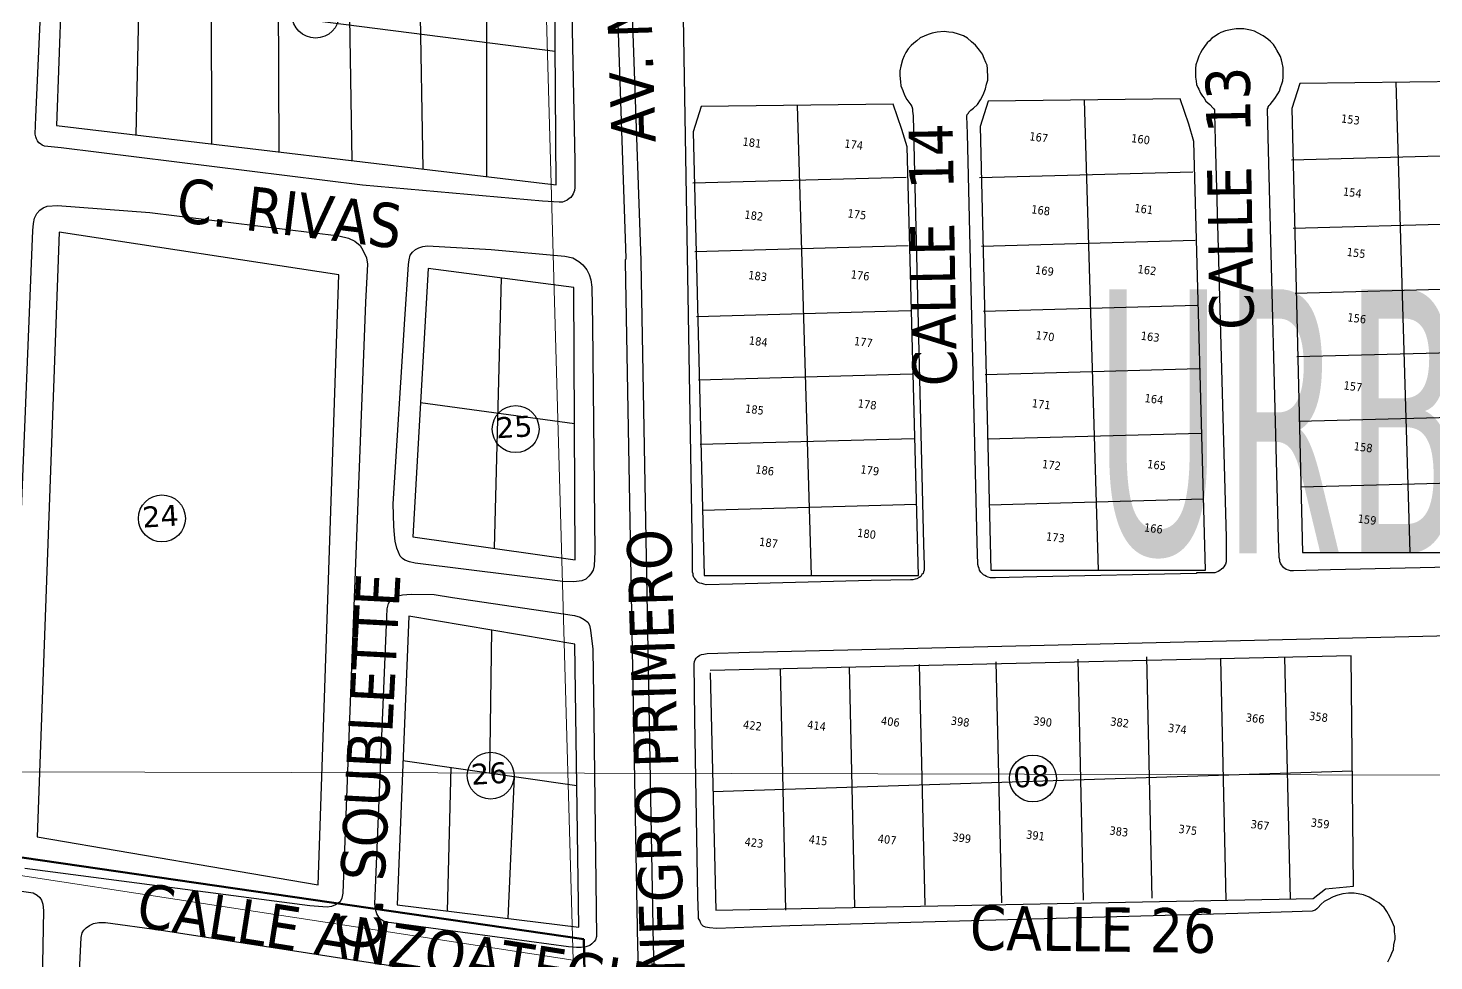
# Model space of a CAD drawing. Header units: metres. Extents: x 2 to 659295185, y -28 to 1124222152.
# Drawn here: x 657864.3 to 658134.2, y 1123767.8 to 1123946.8 of the extents above; entities that cross this region are included whole.
import ezdxf
from ezdxf.enums import TextEntityAlignment as Align

# ---------------------------------------------------------------- set-up
doc = ezdxf.new("R2010")
doc.units = ezdxf.units.M
doc.header["$MEASUREMENT"] = 0
for name, color, linetype in [('CALLES', 1, 'CONTINUOUS'), ('Cota', 3, 'CONTINUOUS'), ('CURVAS', 2, 'CONTINUOUS'), ('MANZANA', 30, 'CONTINUOUS'), ('Numero de manzana', 6, 'CONTINUOUS'), ('Parcelas', 140, 'CONTINUOUS'), ('TEXTOS', 7, 'CONTINUOUS')]:
    doc.layers.add(name, color=color, linetype=linetype)
doc.styles.add('ROMAN', font='verdana.ttf')
doc.styles.get("Standard").update_dxf_attribs({"font": 'tahoma.ttf'})

msp = doc.modelspace()

# ---------------------------------------------------------------- linework, layer by layer
at = {"layer": 'Cota', "lineweight": 0}
msp.add_line((656224.8058, 1123807.7511), (658183.7943, 1123803.3638), dxfattribs=at)
at = {"layer": 'CURVAS', "lineweight": 0}
msp.add_lwpolyline([(657955, 1124260), (657969, 1123768), (657420, 1123852), (657455, 1124185), (657955, 1124260)], dxfattribs=at)
at = {"layer": 'CURVAS', "lineweight": 211}
msp.add_lwpolyline([(657971, 1123772), (657979, 1123363), (657504, 1123468), (657209, 1123527), (657217, 1123883), (657420, 1123852), (657971, 1123772)], dxfattribs=at)
at = {"layer": 'MANZANA', "lineweight": -2}
for p, q in [((657991.8692, 1123846.0544), (657988.4472, 1124048.3232)), ((657968.451, 1123961.6409), (657969.2921, 1123921.2791)), ((657865.815, 1123929.7773), (657866.8127, 1123952.1228)), ((658096.2863, 1123946.6139), (658095.5195, 1123946.5039)), ((658097.0532, 1123946.6139), (658096.2863, 1123946.6139)), ((658097.7046, 1123946.6239), (658097.0532, 1123946.6139)), ((658098.3643, 1123946.5139), (658097.7046, 1123946.6239)), ((658034.3848, 1123943.9045), (658033.8406, 1123943.4646)), ((658034.929, 1123944.3544), (658034.3848, 1123943.9045)), ((658035.5887, 1123944.9043), (658034.929, 1123944.3544)), ((658036.3555, 1123945.2442), (658035.5887, 1123944.9043)), ((658037.1142, 1123945.5741), (658036.3555, 1123945.2442)), ((658037.881, 1123945.8041), (658037.1142, 1123945.5741)), ((658038.8705, 1123946.024), (658037.881, 1123945.8041)), ((658040.1816, 1123946.144), (658038.8705, 1123946.024)), ((658041.0639, 1123946.034), (658040.1816, 1123946.144)), ((658041.938, 1123945.9341), (658041.0639, 1123946.034)), ((658042.9275, 1123945.6041), (658041.938, 1123945.9341)), ((658043.9087, 1123945.2742), (658042.9275, 1123945.6041)), ((658044.6838, 1123944.8343), (658043.9087, 1123945.2742)), ((658045.4507, 1123944.1744), (658044.6838, 1123944.8343)), ((658046.2176, 1123943.5145), (658045.4507, 1123944.1744)), ((658090.7039, 1123943.9345), (658090.1597, 1123943.2646)), ((658091.1409, 1123944.3744), (658090.7039, 1123943.9345)), ((658091.578, 1123944.8243), (658091.1409, 1123944.3744)), ((658092.2376, 1123945.2642), (658091.578, 1123944.8243)), ((658092.889, 1123945.7141), (658092.2376, 1123945.2642)), ((658093.3261, 1123945.9341), (658092.889, 1123945.7141)), ((658094.2001, 1123946.274), (658093.3261, 1123945.9341)), ((658094.8598, 1123946.384), (658094.2001, 1123946.274)), ((658095.5195, 1123946.5039), (658094.8598, 1123946.384)), ((658099.024, 1123946.404), (658098.3643, 1123946.5139)), ((658099.7908, 1123946.184), (658099.024, 1123946.404)), ((658100.3433, 1123945.8541), (658099.7908, 1123946.184)), ((658101.44, 1123945.3042), (658100.3433, 1123945.8541)), ((658101.877, 1123944.9743), (658101.44, 1123945.3042)), ((658102.3223, 1123944.6443), (658101.877, 1123944.9743)), ((658102.8665, 1123944.2044), (658102.3223, 1123944.6443)), ((658103.419, 1123943.6545), (658102.8665, 1123944.2044)), ((658032.5295, 1123941.465), (658032.2079, 1123940.6851)), ((658032.8593, 1123942.1248), (658032.5295, 1123941.465)), ((658033.2963, 1123942.7947), (658032.8593, 1123942.1248)), ((658033.8406, 1123943.4646), (658033.2963, 1123942.7947)), ((658046.9927, 1123942.5248), (658046.2176, 1123943.5145)), ((658047.5452, 1123941.7549), (658046.9927, 1123942.5248)), ((658047.875, 1123940.9751), (658047.5452, 1123941.7549)), ((658089.0712, 1123941.385), (658088.8568, 1123940.6051)), ((658089.4011, 1123942.0448), (658089.0712, 1123941.385)), ((658089.7226, 1123942.6047), (658089.4011, 1123942.0448)), ((658090.1597, 1123943.2646), (658089.7226, 1123942.6047)), ((658103.7488, 1123943.1046), (658103.419, 1123943.6545)), ((658104.0787, 1123942.5547), (658103.7488, 1123943.1046)), ((658104.7466, 1123941.345), (658104.0787, 1123942.5547)), ((658104.9692, 1123940.6751), (658104.7466, 1123941.345)), ((658031.8863, 1123939.4654), (658031.6719, 1123938.5856)), ((658031.6719, 1123938.5856), (658031.6719, 1123937.6957)), ((658032.2079, 1123940.6851), (658031.8863, 1123939.4654)), ((658048.2048, 1123940.2052), (658047.875, 1123940.9751)), ((658048.4275, 1123939.6553), (658048.2048, 1123940.2052)), ((658048.5429, 1123938.9955), (658048.4275, 1123939.6553)), ((658048.5429, 1123938.3256), (658048.5429, 1123938.9955)), ((658088.5352, 1123939.7253), (658088.428, 1123939.0555)), ((658088.428, 1123939.0555), (658088.4363, 1123937.9557)), ((658088.8568, 1123940.6051), (658088.5352, 1123939.7253)), ((658105.0764, 1123940.1252), (658104.9692, 1123940.6751)), ((658105.299, 1123939.2454), (658105.0764, 1123940.1252)), ((658105.3073, 1123938.3556), (658105.299, 1123939.2454)), ((658031.6719, 1123937.6957), (658031.7873, 1123936.486)), ((658031.7873, 1123936.486), (658031.9028, 1123935.7061)), ((658048.1224, 1123935.1163), (658048.3368, 1123936.0061)), ((658048.3368, 1123936.0061), (658048.5511, 1123936.7759)), ((658048.5511, 1123937.8857), (658048.5429, 1123938.3256)), ((658048.5511, 1123936.7759), (658048.5511, 1123937.8857)), ((658088.4363, 1123937.9557), (658088.4363, 1123937.3958)), ((658088.4363, 1123937.3958), (658088.5517, 1123936.626)), ((658088.5517, 1123936.626), (658088.6589, 1123935.9661)), ((658088.6589, 1123935.9661), (658088.8816, 1123935.4062)), ((658104.7713, 1123935.3662), (658105.0929, 1123936.256)), ((658105.0929, 1123936.256), (658105.2001, 1123936.6959)), ((658105.2001, 1123936.6959), (658105.3073, 1123937.3658)), ((658105.3073, 1123937.3658), (658105.3073, 1123938.3556)), ((658031.9028, 1123935.7061), (658032.2326, 1123934.8263)), ((658032.2326, 1123934.8263), (658032.5707, 1123933.9465)), ((658032.5707, 1123933.9465), (658033.0077, 1123933.0567)), ((658047.1411, 1123933.0167), (658047.6853, 1123934.0065)), ((658047.6853, 1123934.0065), (658048.1224, 1123935.1163)), ((658088.8816, 1123935.4062), (658089.1042, 1123935.0763)), ((658089.1042, 1123935.0763), (658089.434, 1123934.3064)), ((658089.434, 1123934.3064), (658089.7639, 1123933.7565)), ((658089.7639, 1123933.7565), (658090.0937, 1123933.3166)), ((658090.0937, 1123933.3166), (658090.4318, 1123932.7667)), ((658103.2458, 1123932.7067), (658103.6829, 1123933.2666)), ((658103.6829, 1123933.2666), (658104.2271, 1123934.1465)), ((658104.2271, 1123934.1465), (658104.5569, 1123934.7063)), ((658104.5569, 1123934.7063), (658104.7713, 1123935.3662)), ((658033.0077, 1123933.0567), (658033.7828, 1123932.0669)), ((658033.7828, 1123932.0669), (658033.9972, 1123931.7369)), ((658033.9972, 1123931.7369), (658034.1127, 1123931.297)), ((658034.1127, 1123931.297), (658034.1127, 1123930.8571)), ((658034.1127, 1123930.8571), (658034.2281, 1123929.9673)), ((658044.6344, 1123930.2373), (658044.857, 1123930.4572)), ((658044.857, 1123930.4572), (658044.9642, 1123930.6772)), ((658044.9642, 1123930.6772), (658045.294, 1123931.0171)), ((658045.294, 1123931.0171), (658045.8383, 1123931.457)), ((658045.8383, 1123931.457), (658046.5969, 1123932.1269)), ((658046.5969, 1123932.1269), (658047.1411, 1123933.0167)), ((658090.4318, 1123932.7667), (658091.1987, 1123932.1069)), ((658091.1987, 1123932.1069), (658091.8583, 1123931.437)), ((658091.8583, 1123931.437), (658091.9655, 1123931.327)), ((658091.9655, 1123931.327), (658092.081, 1123931.1071)), ((658092.081, 1123931.1071), (658092.081, 1123930.8871)), ((658092.081, 1123930.8871), (658092.081, 1123930.3372)), ((658102.2646, 1123931.267), (658102.38, 1123931.487)), ((658102.4048, 1123925.8481), (658102.2646, 1123931.267)), ((658102.38, 1123931.707), (658102.5944, 1123931.9269)), ((658102.38, 1123931.487), (658102.38, 1123931.707)), ((658102.5944, 1123931.9269), (658102.8088, 1123932.1569)), ((658102.8088, 1123932.1569), (658103.2458, 1123932.7067)), ((657865.716, 1123926.458), (657865.815, 1123929.7773)), ((658034.2281, 1123929.9673), (658034.492, 1123919.0195)), ((658044.5272, 1123929.9073), (658044.6344, 1123930.2373)), ((658044.6509, 1123926.588), (658044.5272, 1123929.9073)), ((658092.081, 1123930.3372), (658092.2129, 1123925.2483)), ((657865.8315, 1123925.8981), (657865.716, 1123926.458)), ((657865.9387, 1123925.5682), (657865.8315, 1123925.8981)), ((657866.1613, 1123925.1283), (657865.9387, 1123925.5682)), ((657866.384, 1123924.7984), (657866.1613, 1123925.1283)), ((658046.5392, 1123848.064), (658044.6509, 1123926.588)), ((658092.2129, 1123925.2483), (658094.3073, 1123849.0538)), ((658104.392, 1123848.8738), (658102.4048, 1123925.8481)), ((657866.7138, 1123924.5784), (657866.384, 1123924.7984)), ((657867.0436, 1123924.3584), (657866.7138, 1123924.5784)), ((657867.4806, 1123924.1385), (657867.0436, 1123924.3584)), ((657870.6635, 1123923.8186), (657867.4806, 1123924.1385)), ((657928.5494, 1123916.67), (657870.6635, 1123923.8186)), ((657969.2921, 1123921.2791), (657969.3086, 1123916.1901)), ((658034.492, 1123919.0195), (658036.2401, 1123847.804)), ((657963.0747, 1123913.6106), (657928.5494, 1123916.67)), ((657968.55, 1123914.3005), (657968.2284, 1123914.0805)), ((657968.7726, 1123914.6404), (657968.55, 1123914.3005)), ((657968.987, 1123914.9704), (657968.7726, 1123914.6404)), ((657969.0942, 1123915.3003), (657968.987, 1123914.9704)), ((657969.2014, 1123915.6302), (657969.0942, 1123915.3003)), ((657969.3086, 1123916.1901), (657969.2014, 1123915.6302)), ((657866.0046, 1123911.1911), (657866.5489, 1123911.861)), ((657866.5489, 1123911.861), (657867.2085, 1123912.3009)), ((657867.2085, 1123912.3009), (657867.9672, 1123912.6408)), ((657867.9672, 1123912.6408), (657869.9462, 1123912.7608)), ((657869.9462, 1123912.7608), (657887.6995, 1123911.4011)), ((657966.2576, 1123913.4107), (657963.0747, 1123913.6106)), ((657966.9173, 1123913.4107), (657966.2576, 1123913.4107)), ((657967.2389, 1123913.5207), (657966.9173, 1123913.4107)), ((657967.7913, 1123913.7506), (657967.2389, 1123913.5207)), ((657968.2284, 1123914.0805), (657967.7913, 1123913.7506)), ((657865.2543, 1123907.9818), (657865.3532, 1123909.3115)), ((657865.3532, 1123909.3115), (657865.5676, 1123910.3113)), ((657865.5676, 1123910.3113), (657866.0046, 1123911.1911)), ((657887.6995, 1123911.4011), (657923.9894, 1123906.912)), ((657860.4057, 1123789.8358), (657865.2543, 1123907.9818)), ((657923.9894, 1123906.912), (657925.853, 1123906.4821)), ((657925.853, 1123906.4821), (657927.0651, 1123905.9322)), ((657927.0651, 1123905.9322), (657928.0546, 1123905.0524)), ((657928.0546, 1123905.0524), (657928.6071, 1123904.1726)), ((657928.6071, 1123904.1726), (657929.2668, 1123902.7328)), ((657937.7023, 1123903.2128), (657938.1393, 1123903.7726)), ((657938.1393, 1123903.7726), (657938.6835, 1123904.3225)), ((657938.6835, 1123904.3225), (657939.3432, 1123904.6625)), ((657939.3432, 1123904.6625), (657940.1018, 1123904.8824)), ((657940.1018, 1123904.8824), (657940.9841, 1123905.0024)), ((657940.9841, 1123905.0024), (657953.2539, 1123904.2825)), ((657953.2539, 1123904.2825), (657967.3955, 1123903.0128)), ((657929.4894, 1123901.5231), (657929.0854, 1123894.2246)), ((657929.2668, 1123902.7328), (657929.4894, 1123901.5231)), ((657936.6633, 1123890.9353), (657937.3807, 1123901.4431)), ((657937.3807, 1123901.4431), (657937.4879, 1123902.3329)), ((657937.4879, 1123902.3329), (657937.7023, 1123903.2128)), ((657967.3955, 1123903.0128), (657968.9293, 1123902.6929)), ((657968.9293, 1123902.6929), (657970.0342, 1123902.033)), ((657970.0342, 1123902.033), (657970.8011, 1123901.3731)), ((657970.8011, 1123901.3731), (657971.5762, 1123900.3833)), ((657971.5762, 1123900.3833), (657972.0132, 1123899.4935)), ((657972.0132, 1123899.4935), (657972.3513, 1123898.5037)), ((657972.3513, 1123898.5037), (657972.5739, 1123897.064)), ((657972.5739, 1123897.064), (657972.7141, 1123889.8755)), ((657929.0854, 1123894.2246), (657924.7645, 1123780.8377)), ((657934.4039, 1123855.5325), (657936.6633, 1123890.9353)), ((657972.7141, 1123889.8755), (657973.1264, 1123846.3043)), ((657934.5359, 1123851.2233), (657934.4039, 1123855.5325)), ((657934.6513, 1123849.5637), (657934.5359, 1123851.2233)), ((657934.7667, 1123848.3439), (657934.6513, 1123849.5637)), ((657935.1048, 1123847.0242), (657934.7667, 1123848.3439)), ((657935.4347, 1123846.2443), (657935.1048, 1123847.0242)), ((658036.2401, 1123847.804), (658036.3638, 1123843.5949)), ((658046.6628, 1123843.8648), (658046.5392, 1123848.064)), ((658094.3073, 1123849.0538), (658094.3238, 1123845.8444)), ((658104.5157, 1123845.2246), (658104.392, 1123848.8738)), ((657935.7645, 1123845.4745), (657935.4347, 1123846.2443)), ((657936.2098, 1123845.0346), (657935.7645, 1123845.4745)), ((657936.6468, 1123844.7047), (657936.2098, 1123845.0346)), ((657937.5291, 1123844.3747), (657936.6468, 1123844.7047)), ((657938.6258, 1123844.1648), (657937.5291, 1123844.3747)), ((657967.0162, 1123840.6355), (657938.6258, 1123844.1648)), ((657973.1264, 1123846.3043), (657973.0275, 1123843.6449)), ((657991.8857, 1123842.4051), (657991.8692, 1123846.0544)), ((658094.3238, 1123844.4147), (658094.2166, 1123843.9648)), ((658094.3238, 1123845.8444), (658094.3238, 1123844.8546)), ((658094.3238, 1123844.8546), (658094.3238, 1123844.4147)), ((658104.6229, 1123844.7846), (658104.5157, 1123845.2246)), ((658104.6229, 1123844.4547), (658104.6229, 1123844.7846)), ((658104.7383, 1123844.1248), (658104.6229, 1123844.4547)), ((658104.961, 1123843.7948), (658104.7383, 1123844.1248)), ((657971.9472, 1123841.6553), (657971.3948, 1123841.0954)), ((657972.376, 1123842.0952), (657971.9472, 1123841.6553)), ((657972.8131, 1123842.7651), (657972.376, 1123842.0952)), ((657973.0275, 1123843.6449), (657972.8131, 1123842.7651)), ((657991.9929, 1123842.0752), (657991.8857, 1123842.4051)), ((657991.9929, 1123841.7453), (657991.9929, 1123842.0752)), ((657992.1083, 1123841.4153), (657991.9929, 1123841.7453)), ((657992.3227, 1123841.1954), (657992.1083, 1123841.4153)), ((658035.3908, 1123841.3853), (658034.9537, 1123841.1554)), ((658035.7206, 1123841.6053), (658035.3908, 1123841.3853)), ((658035.935, 1123841.9352), (658035.7206, 1123841.6053)), ((658036.1494, 1123842.1652), (658035.935, 1123841.9352)), ((658036.2566, 1123842.4951), (658036.1494, 1123842.1652)), ((658036.372, 1123842.825), (658036.2566, 1123842.4951)), ((658036.3638, 1123843.5949), (658036.372, 1123842.825)), ((658046.7783, 1123843.4249), (658046.6628, 1123843.8648)), ((658046.8855, 1123843.095), (658046.7783, 1123843.4249)), ((658047.0009, 1123842.7651), (658046.8855, 1123843.095)), ((658047.2153, 1123842.4351), (658047.0009, 1123842.7651)), ((658047.438, 1123842.2152), (658047.2153, 1123842.4351)), ((658047.7678, 1123841.8852), (658047.438, 1123842.2152)), ((658047.9904, 1123841.7753), (658047.7678, 1123841.8852)), ((658048.3203, 1123841.5553), (658047.9904, 1123841.7753)), ((658048.6501, 1123841.4453), (658048.3203, 1123841.5553)), ((658049.0871, 1123841.3353), (658048.6501, 1123841.4453)), ((658057.9597, 1123841.4853), (658050.0684, 1123841.3353)), ((658088.6424, 1123842.1752), (658057.9597, 1123841.4853)), ((658091.7099, 1123842.2952), (658088.6424, 1123842.2852)), ((658088.6424, 1123842.2852), (658088.6424, 1123842.1752)), ((658092.1469, 1123842.2952), (658091.7099, 1123842.2952)), ((658092.4768, 1123842.4151), (658092.1469, 1123842.2952)), ((658092.7983, 1123842.5251), (658092.4768, 1123842.4151)), ((658093.1282, 1123842.7451), (658092.7983, 1123842.5251)), ((658093.458, 1123842.965), (658093.1282, 1123842.7451)), ((658093.6724, 1123843.195), (658093.458, 1123842.965)), ((658093.895, 1123843.4149), (658093.6724, 1123843.195)), ((658094.1094, 1123843.7449), (658093.895, 1123843.4149)), ((658094.2166, 1123843.9648), (658094.1094, 1123843.7449)), ((658105.1754, 1123843.5749), (658104.961, 1123843.7948)), ((658105.398, 1123843.245), (658105.1754, 1123843.5749)), ((658105.6206, 1123843.135), (658105.398, 1123843.245)), ((658105.835, 1123842.915), (658105.6206, 1123843.135)), ((658106.2803, 1123842.805), (658105.835, 1123842.915)), ((658106.7173, 1123842.6951), (658106.2803, 1123842.805)), ((658107.2616, 1123842.6951), (658106.7173, 1123842.6951)), ((658114.386, 1123842.845), (658107.2616, 1123842.6951)), ((658144.2936, 1123843.5249), (658114.386, 1123842.845)), ((657969.1024, 1123840.5355), (657967.0162, 1123840.6355)), ((657970.6362, 1123840.7655), (657969.1024, 1123840.5355)), ((657971.3948, 1123841.0954), (657970.6362, 1123840.7655)), ((657992.4382, 1123840.9754), (657992.3227, 1123841.1954)), ((657992.768, 1123840.6455), (657992.4382, 1123840.9754)), ((657992.9906, 1123840.4155), (657992.768, 1123840.6455)), ((657993.3205, 1123840.3156), (657992.9906, 1123840.4155)), ((657993.6421, 1123840.2056), (657993.3205, 1123840.3156)), ((657994.0873, 1123840.0956), (657993.6421, 1123840.2056)), ((657994.5244, 1123839.9856), (657994.0873, 1123840.0956)), ((657999.5626, 1123840.1156), (657994.5244, 1123839.9856)), ((658026.1884, 1123840.7855), (657999.5626, 1123840.1156)), ((658033.7499, 1123840.9354), (658026.1884, 1123840.7855)), ((658034.1869, 1123840.9354), (658033.7499, 1123840.9354)), ((658034.6239, 1123841.0454), (658034.1869, 1123840.9354)), ((658034.9537, 1123841.1554), (658034.6239, 1123841.0454)), ((658050.0684, 1123841.3353), (658049.0871, 1123841.3353)), ((657933.2907, 1123835.3966), (657933.5051, 1123836.3964)), ((657933.5051, 1123836.3964), (657933.835, 1123836.9462)), ((657933.835, 1123836.9462), (657934.272, 1123837.3961)), ((657934.272, 1123837.3961), (657935.146, 1123837.8361)), ((657935.146, 1123837.8361), (657936.2345, 1123838.066)), ((657936.2345, 1123838.066), (657937.8837, 1123838.186)), ((657937.8837, 1123838.186), (657942.2622, 1123838.096)), ((657942.2622, 1123838.096), (657945.7749, 1123837.5561)), ((657945.7749, 1123837.5561), (657969.2344, 1123834.1168)), ((657930.9159, 1123778.7581), (657933.1918, 1123833.8469)), ((657933.1918, 1123833.8469), (657933.2907, 1123835.3966)), ((657969.2344, 1123834.1168), (657970.3311, 1123833.7969)), ((657970.3311, 1123833.7969), (657971.1062, 1123833.357)), ((657971.1062, 1123833.357), (657971.7658, 1123832.8071)), ((657971.7658, 1123832.8071), (657972.0957, 1123832.2572)), ((657972.0957, 1123832.2572), (657972.3183, 1123831.2574)), ((657972.3183, 1123831.2574), (657972.7718, 1123827.6081)), ((658002.795, 1123827.0782), (658256.4371, 1123833.077)), ((657972.7718, 1123827.6081), (657972.945, 1123814.1209)), ((657992.1826, 1123824.8187), (657992.2897, 1123825.2686)), ((657992.2897, 1123825.2686), (657992.3969, 1123825.5985)), ((657992.3969, 1123825.5985), (657992.6113, 1123825.9285)), ((657992.6113, 1123825.9285), (657992.834, 1123826.1484)), ((657992.834, 1123826.1484), (657993.271, 1123826.4884)), ((657993.271, 1123826.4884), (657993.6008, 1123826.5983)), ((657993.6008, 1123826.5983), (657994.0379, 1123826.7083)), ((657994.0379, 1123826.7083), (657994.6893, 1123826.8283)), ((657994.6893, 1123826.8283), (658002.795, 1123827.0782)), ((657992.3392, 1123814.2009), (657992.1826, 1123824.8187)), ((657972.945, 1123814.1209), (657973.4562, 1123772.5393)), ((657992.9247, 1123780.1478), (657992.3392, 1123814.2009)), ((657918.4235, 1123778.3782), (657863.7123, 1123785.5467)), ((657924.5501, 1123779.8379), (657924.2285, 1123779.178)), ((657924.7645, 1123780.8377), (657924.5501, 1123779.8379)), ((657993.0484, 1123776.6085), (657992.9247, 1123780.1478)), ((658113.7923, 1123779.5779), (658113.1326, 1123779.238)), ((658114.8807, 1123780.1278), (658113.7923, 1123779.5779)), ((658115.763, 1123780.4677), (658114.8807, 1123780.1278)), ((658116.7443, 1123780.6977), (658115.763, 1123780.4677)), ((658117.841, 1123780.8077), (658116.7443, 1123780.6977)), ((658118.9377, 1123780.8177), (658117.841, 1123780.8077)), ((658119.7045, 1123780.7077), (658118.9377, 1123780.8177)), ((658120.694, 1123780.4877), (658119.7045, 1123780.7077)), ((658121.7907, 1123780.0478), (658120.694, 1123780.4877)), ((658122.7802, 1123779.5079), (658121.7907, 1123780.0478)), ((658123.6543, 1123778.958), (658122.7802, 1123779.5079)), ((657921.7136, 1123778.1682), (657918.4235, 1123778.3782)), ((657922.5876, 1123778.2782), (657921.7136, 1123778.1682)), ((657923.3545, 1123778.6181), (657922.5876, 1123778.2782)), ((657924.2285, 1123779.178), (657923.3545, 1123778.6181)), ((657931.0231, 1123777.7683), (657930.9159, 1123778.7581)), ((657931.254, 1123776.8785), (657931.0231, 1123777.7683)), ((657931.691, 1123776.2186), (657931.254, 1123776.8785)), ((657993.0566, 1123775.9387), (657993.0484, 1123776.6085)), ((658096.5997, 1123776.9585), (658010.5955, 1123774.5789)), ((658107.0059, 1123777.2184), (658096.5997, 1123776.9585)), ((658110.8403, 1123777.3484), (658107.0059, 1123777.2184)), ((658111.3927, 1123777.5683), (658110.8403, 1123777.3484)), ((658111.7143, 1123777.7983), (658111.3927, 1123777.5683)), ((658111.9369, 1123778.0182), (658111.7143, 1123777.7983)), ((658112.5884, 1123778.6881), (658111.9369, 1123778.0182)), ((658113.1326, 1123779.238), (658112.5884, 1123778.6881)), ((658124.6438, 1123778.0782), (658123.6543, 1123778.958)), ((658125.1963, 1123777.2984), (658124.6438, 1123778.0782)), ((658125.7487, 1123776.3086), (658125.1963, 1123777.2984)), ((657875.0503, 1123773.7591), (657875.4874, 1123774.199)), ((657875.4874, 1123774.199), (657876.147, 1123774.6489)), ((657876.147, 1123774.6489), (657876.9056, 1123774.9789)), ((657876.9056, 1123774.9789), (657877.8951, 1123775.2088)), ((657877.8951, 1123775.2088), (657879.2062, 1123775.2188)), ((657879.2062, 1123775.2188), (657889.5135, 1123773.8191)), ((657932.0209, 1123775.7787), (657931.691, 1123776.2186)), ((657932.5733, 1123775.4488), (657932.0209, 1123775.7787)), ((657933.3402, 1123775.2288), (657932.5733, 1123775.4488)), ((657934.1071, 1123775.1288), (657933.3402, 1123775.2288)), ((657968.0964, 1123770.5198), (657934.1071, 1123775.1288)), ((657993.2793, 1123775.6087), (657993.0566, 1123775.9387)), ((657993.3864, 1123775.1688), (657993.2793, 1123775.6087)), ((657993.6091, 1123774.8389), (657993.3864, 1123775.1688)), ((657993.9389, 1123774.5089), (657993.6091, 1123774.8389)), ((657994.3759, 1123774.289), (657993.9389, 1123774.5089)), ((657995.1428, 1123774.179), (657994.3759, 1123774.289)), ((657996.4621, 1123774.079), (657995.1428, 1123774.179)), ((658010.5955, 1123774.5789), (657996.4621, 1123774.079)), ((658126.3012, 1123775.2088), (658125.7487, 1123776.3086)), ((658126.631, 1123774.319), (658126.3012, 1123775.2088)), ((658126.6393, 1123773.4392), (658126.631, 1123774.319)), ((657873.9042, 1123760.1519), (657874.5144, 1123772.3194)), ((657874.5144, 1123772.3194), (657874.7287, 1123773.1992)), ((657874.7287, 1123773.1992), (657875.0503, 1123773.7591)), ((657889.5135, 1123773.8191), (657926.2488, 1123768.1202)), ((657973.0192, 1123771.5396), (657972.5822, 1123771.0896)), ((657973.2418, 1123771.8695), (657973.0192, 1123771.5396)), ((657973.4562, 1123772.5393), (657973.2418, 1123771.8695)), ((658126.5403, 1123770.8897), (658126.7547, 1123771.9995)), ((658126.7547, 1123772.6593), (658126.6393, 1123773.4392)), ((658126.7547, 1123771.9995), (658126.7547, 1123772.6593)), ((657969.6302, 1123770.4198), (657968.0964, 1123770.5198)), ((657970.5042, 1123770.4198), (657969.6302, 1123770.4198)), ((657971.3865, 1123770.5398), (657970.5042, 1123770.4198)), ((657972.1452, 1123770.7597), (657971.3865, 1123770.5398)), ((657972.5822, 1123771.0896), (657972.1452, 1123770.7597)), ((658125.3529, 1123767.6803), (658125.8889, 1123768.6801)), ((658125.8889, 1123768.6801), (658126.1116, 1123769.34)), ((658126.1116, 1123769.34), (658126.4331, 1123770.0099)), ((658126.4331, 1123770.0099), (658126.5403, 1123770.8897)), ((657926.2488, 1123768.1202), (657963.5282, 1123762.5414))]:
    msp.add_line(p, q, dxfattribs=at)
for points in [[(657989.7006, 1123520.4407), (657985.9982, 1123637.2169), (657981.3558, 1123770.6897), (657981.3558, 1123770.6897), (657981.3558, 1123770.6897), (657979.0139, 1123901.963), (657979.0139, 1123902.073), (657979.0139, 1123902.183), (657979.0139, 1123902.2929), (657979.0139, 1123902.4029), (657979.1211, 1123902.5129), (657979.1211, 1123902.6229), (657973.951, 1124055.0119)], [(657976.5897, 1124054.6919), (657981.9742, 1123902.193), (657981.9742, 1123902.083), (657981.9742, 1123901.973), (657984.3078, 1123770.8097), (657988.9584, 1123637.2269), (657992.768, 1123520.5606)], [(657856.2745, 1123782.1874), (657865.2708, 1123780.9076), (657866.0376, 1123780.4677), (657866.5901, 1123780.0278), (657866.9199, 1123779.4779), (657867.1426, 1123778.6981), (657867.258, 1123777.4883), (657867.0848, 1123767.3104), (657866.219, 1123740.2059), (657866.3015, 1123721.2998), (657866.1118, 1123713.7713), (657866.0046, 1123713.2214), (657865.6831, 1123712.5516), (657865.3532, 1123712.1116), (657864.9162, 1123711.7817), (657864.2648, 1123711.5518)]]:
    msp.add_lwpolyline(points, dxfattribs=at)
at = {"layer": 'Numero de manzana', "lineweight": -2}
for centre in [(657919.5172, 1123949.3646), (657957.9341, 1123869.8568), (657890.0191, 1123852.7212), (657953.1308, 1123803.372), (658057.2346, 1123802.8233)]:
    msp.add_circle(centre, 4.5001, dxfattribs=at)
at = {"layer": 'Parcelas', "lineweight": -3}
for p, q in [((657871.7251, 1123980.8504), (657869.7681, 1123928.1052)), ((657886.1339, 1123978.8785), (657885.0412, 1123926.2944)), ((657899.4094, 1123977.0618), (657899.5528, 1123924.5738)), ((657912.2671, 1123975.3022), (657912.4374, 1123923.0461)), ((657925.6513, 1123973.4705), (657926.4573, 1123921.3838)), ((657939.246, 1123971.6101), (657940.0808, 1123919.7685)), ((657952.3736, 1123969.8136), (657952.3022, 1123918.3195)), ((657965.7029, 1123916.7306), (657965.303, 1123968.0442)), ((657870.7466, 1123954.4778), (657965.5029, 1123942.3874)), ((658108.473, 1123936.1849), (658106.9436, 1123931.3395)), ((658145.326, 1123936.6273), (658108.473, 1123936.1849)), ((658126.8995, 1123936.4061), (658129.5924, 1123846.1822)), ((658085.483, 1123933.2101), (658048.63, 1123932.7678)), ((658087.1453, 1123928.3647), (658085.483, 1123933.2101)), ((657993.5679, 1123931.7454), (657992.0386, 1123926.9)), ((658030.421, 1123932.1878), (657993.5679, 1123931.7454)), ((658011.9944, 1123931.9666), (658014.6873, 1123841.7427)), ((658032.0832, 1123927.3424), (658030.421, 1123932.1878)), ((658048.63, 1123932.7678), (658047.1007, 1123927.9224)), ((658067.0565, 1123932.9889), (658069.7494, 1123842.7651)), ((658106.9436, 1123931.3395), (658109.0049, 1123846.1822)), ((657869.7681, 1123928.1052), (657965.7029, 1123916.7306)), ((658047.1007, 1123927.9224), (658049.1619, 1123842.7651)), ((658088.1261, 1123925.04), (658087.1453, 1123928.3647)), ((657992.0386, 1123926.9), (657994.0998, 1123841.7427)), ((658033.064, 1123924.0176), (658032.0832, 1123927.3424)), ((658090.3369, 1123842.7651), (658088.1261, 1123925.04)), ((658035.2748, 1123841.7427), (658033.064, 1123924.0176)), ((658106.8519, 1123921.5298), (658147.8022, 1123922.6302)), ((657991.9468, 1123917.0903), (658032.8972, 1123918.1907)), ((658047.0089, 1123918.1126), (658087.9593, 1123919.213)), ((658107.223, 1123908.3949), (658148.2152, 1123909.4964)), ((657870.2681, 1123907.6131), (657866.0684, 1123791.657)), ((657923.9778, 1123899.4637), (657870.2681, 1123907.6131)), ((657992.3179, 1123903.9553), (658033.3102, 1123905.0568)), ((658047.38, 1123904.9777), (658088.3722, 1123906.0792)), ((657920.021, 1123782.4503), (657923.9778, 1123899.4637)), ((657941.1621, 1123900.6813), (657938.2195, 1123849.1836)), ((657969.0741, 1123897.0165), (657941.1621, 1123900.6813)), ((657955.1181, 1123898.8489), (657953.7896, 1123846.9829)), ((657969.3598, 1123844.7822), (657969.0741, 1123897.0165)), ((658107.5752, 1123895.9282), (658148.6071, 1123897.0308)), ((658047.7323, 1123892.5111), (658088.7641, 1123893.6136)), ((657992.6702, 1123891.4887), (658033.702, 1123892.5913)), ((658107.9218, 1123883.7667), (658148.9864, 1123884.8702)), ((657993.0168, 1123879.3271), (658034.0814, 1123880.4306)), ((658048.0788, 1123880.3495), (658089.1435, 1123881.453)), ((657939.6908, 1123874.9325), (657969.2169, 1123870.8994)), ((658108.2774, 1123871.3766), (658149.3705, 1123872.4808)), ((658048.4344, 1123867.9594), (658089.5275, 1123869.0637)), ((657993.3723, 1123866.9371), (658034.4655, 1123868.0413)), ((658108.7005, 1123858.7591), (658149.8122, 1123859.8639)), ((657993.7954, 1123854.3196), (658034.9072, 1123855.4243)), ((658048.8575, 1123855.342), (658089.9693, 1123856.4467)), ((657938.2195, 1123849.1836), (657969.3598, 1123844.7822)), ((658109.0049, 1123846.1822), (658150.1799, 1123846.1822)), ((657994.0998, 1123841.7427), (658035.2748, 1123841.7427)), ((658049.1619, 1123842.7651), (658090.3369, 1123842.7651)), ((657937.4053, 1123833.9718), (657935.1769, 1123778.5776)), ((657969.3026, 1123828.5964), (657937.4053, 1123833.9718)), ((657952.9826, 1123803.8647), (657953.354, 1123831.2841)), ((657970.0454, 1123774.3128), (657969.3026, 1123828.5964)), ((658118.3449, 1123826.3694), (657995.2849, 1123823.5639)), ((658051.2633, 1123778.996), (658050.2099, 1123825.2021)), ((658066.9575, 1123779.4749), (658065.9029, 1123825.7336)), ((658080.148, 1123779.8749), (658079.0923, 1123826.1829)), ((658094.3551, 1123779.4645), (658093.2988, 1123825.7984)), ((658106.6643, 1123779.705), (658105.607, 1123826.079)), ((658118.7801, 1123782.1957), (658118.3449, 1123826.3694)), ((657995.2952, 1123823.1124), (657996.334, 1123777.5495)), ((658009.8038, 1123777.5862), (658008.747, 1123823.9424)), ((658023.0417, 1123778.1373), (658021.9906, 1123824.2438)), ((658036.5196, 1123778.5451), (658035.4673, 1123824.7038)), ((657936.2911, 1123806.2747), (657969.674, 1123801.4546)), ((657945.5169, 1123804.9426), (657944.7885, 1123777.402)), ((657995.8146, 1123800.331), (658118.5625, 1123804.2826)), ((657957.6273, 1123803.194), (657956.4349, 1123775.9775)), ((657866.0684, 1123791.657), (657920.021, 1123782.4503)), ((658113.3758, 1123781.6762), (658118.7801, 1123782.1957)), ((657996.334, 1123777.5495), (658111.0597, 1123779.7909)), ((658111.0597, 1123779.7909), (658113.3758, 1123781.6762)), ((657935.1769, 1123778.5776), (657970.0454, 1123774.3128))]:
    msp.add_line(p, q, dxfattribs=at)

# ---------------------------------------------------------------- texts
at = {"layer": 'CALLES', "color": 0}
for s, rotation, p in [('AV. NEGRO PRIMERO', 91.841747, (657978.8846, 1123977.5165)), ('C. RIVAS', 353, (657914.5121, 1123911.291)), ('AV. NEGRO PRIMERO', 91.841747, (657985.1597, 1123797.923)), ('C. SOUBLETTE', 87, (657929.706, 1123806.0284)), ('CALLE ANZOATEGUI', 351, (657935.3882, 1123770.8016))]:
    msp.add_text(s, height=8.5, rotation=rotation, dxfattribs=at).set_placement(p, align=Align.MIDDLE)
for s, rotation, p in [('CALLE  13', 90.940391, (658099.6682, 1123888.9492)), ('CALLE  14', 90.940391, (658042.6499, 1123878.1363)), ('CALLE 26', 359.246321, (658045.0849, 1123769.971))]:
    msp.add_text(s, height=8.5, rotation=rotation, dxfattribs=at).set_placement(p)
at = {"layer": 'Numero de manzana', "lineweight": -2, "style": 'ROMAN'}
for s, p in [('25', (657954.2865, 1123868.0802)), ('24', (657886.3714, 1123850.9446)), ('26', (657949.4831, 1123801.5954)), ('08', (658053.587, 1123801.0467))]:
    msp.add_text(s, height=4, rotation=3.491535, dxfattribs=at).set_placement(p)
at = {"layer": 'Parcelas', "lineweight": -2}
for s, p in [('153', (658116.3189, 1123928.6931)), ('181', (658001.4139, 1123924.2535)), ('174', (658020.9624, 1123923.8872)), ('167', (658056.4759, 1123925.2759)), ('160', (658076.0245, 1123924.9096)), ('154', (658116.6846, 1123914.6891)), ('182', (658001.7796, 1123910.2496)), ('175', (658021.5775, 1123910.4915)), ('168', (658056.8416, 1123911.272)), ('161', (658076.6395, 1123911.5139)), ('155', (658117.416, 1123903.0975)), ('169', (658057.573, 1123899.6803)), ('162', (658077.2546, 1123899.8047)), ('183', (658002.511, 1123898.658)), ('176', (658022.1925, 1123898.7824)), ('156', (658117.5324, 1123890.552)), ('184', (658002.6273, 1123886.1125)), ('177', (658022.8076, 1123885.9949)), ('170', (658057.6894, 1123887.1348)), ('163', (658077.8696, 1123887.0173)), ('164', (658078.601, 1123875.0524)), ('157', (658116.801, 1123877.4881)), ('185', (658001.8959, 1123873.0486)), ('178', (658023.539, 1123874.0301)), ('171', (658056.958, 1123874.0709)), ('158', (658118.7625, 1123865.8204)), ('172', (658058.9195, 1123862.4033)), ('165', (658079.0997, 1123862.4033)), ('186', (658003.8574, 1123861.3809)), ('179', (658024.0377, 1123861.3809)), ('159', (658119.5105, 1123851.934)), ('180', (658023.4226, 1123849.2156)), ('173', (658059.6675, 1123848.5168)), ('166', (658078.4847, 1123850.2379)), ('187', (658004.6055, 1123847.4944)), ('406', (658027.9847, 1123813.1727)), ('398', (658041.3761, 1123813.1727)), ('390', (658057.2241, 1123813.1727)), ('382', (658072.0052, 1123813.0209)), ('366', (658098.0301, 1123813.7914)), ('358', (658110.1863, 1123814.0949)), ('422', (658001.5106, 1123812.4314)), ('414', (658013.8212, 1123812.4022)), ('374', (658083.0946, 1123811.7893)), ('391', (658055.8484, 1123791.3368)), ('383', (658071.8508, 1123792.1014)), ('375', (658085.1019, 1123792.4108)), ('367', (658098.9566, 1123793.333)), ('359', (658110.4951, 1123793.6424)), ('423', (658001.8054, 1123789.9535)), ('415', (658014.116, 1123790.4146)), ('407', (658027.3671, 1123790.5663)), ('399', (658041.685, 1123790.8757))]:
    msp.add_text(s, height=1.6, rotation=352.664052, dxfattribs=at).set_placement(p)
at = {"layer": 'TEXTOS', "color": 0, "width": 0.5625}
msp.add_text('URB. EL ORTICEÑO', height=50.6994, dxfattribs=at).set_placement((658068.9679, 1123845.9994))

doc.saveas('drawing.dxf')
